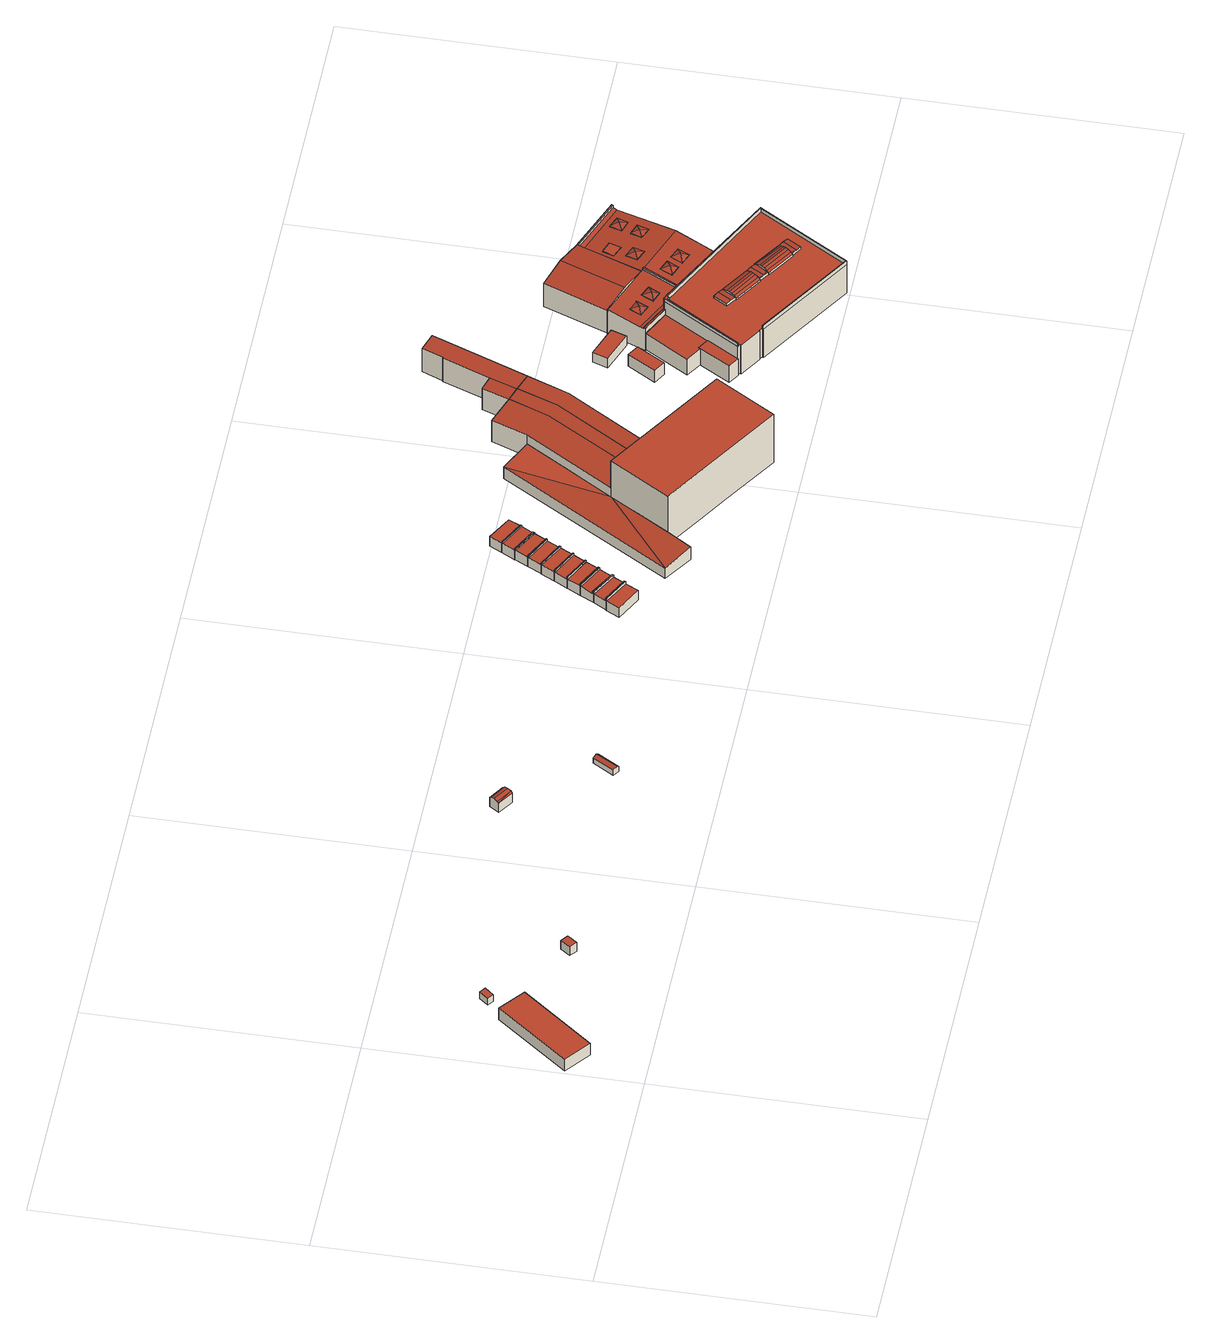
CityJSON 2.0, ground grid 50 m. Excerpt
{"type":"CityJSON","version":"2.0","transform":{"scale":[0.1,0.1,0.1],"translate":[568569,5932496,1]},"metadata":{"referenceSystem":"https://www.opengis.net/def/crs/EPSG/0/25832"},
"CityObjects":{
"building1":{"type":"Building","attributes":{"Grundfläche 2D":"102.957232","Grundhöhe NN":"1.752"},"geometry":[{"type":"Solid","lod":"3","boundaries":[[[[0,1,2,3]],[[4,5,3,2]],[[5,6,0,3]],[[6,7,1,0]],[[7,4,2,1]],[[7,6,5,4]]]],"semantics":{"surfaces":[{"type":"RoofSurface"},{"type":"WallSurface"},{"type":"GroundSurface"}],"values":[[0,1,1,1,1,2]]}}]},
"building2":{"type":"Building","attributes":{"Grundfläche 2D":"2.889291","Grundhöhe NN":"1.932"},"geometry":[{"type":"Solid","lod":"3","boundaries":[[[[8,9,10,11]],[[12,13,11,10]],[[13,14,8,11]],[[14,15,9,8]],[[15,12,10,9]],[[15,14,13,12]]]],"semantics":{"surfaces":[{"type":"RoofSurface"},{"type":"WallSurface"},{"type":"GroundSurface"}],"values":[[0,1,1,1,1,2]]}}]},
"building3":{"type":"Building","attributes":{"Grundfläche 2D":"3.900735","Grundhöhe NN":"2.083"},"geometry":[{"type":"Solid","lod":"3","boundaries":[[[[16,17,18,19]],[[20,21,19,18]],[[21,22,16,19]],[[22,23,17,16]],[[23,20,18,17]],[[23,22,21,20]]]],"semantics":{"surfaces":[{"type":"RoofSurface"},{"type":"WallSurface"},{"type":"GroundSurface"}],"values":[[0,1,1,1,1,2]]}}]},
"building4":{"type":"Building","attributes":{"Grundfläche 2D":"7.756232","Grundhöhe NN":"1.862"},"geometry":[{"type":"Solid","lod":"3","boundaries":[[[[24,25,26]],[[27,28,26,29]],[[24,26,28]],[[30,27,29,31]],[[32,31,33]],[[30,31,32]],[[33,31,29,26,25,34,35]],[[32,33,35,36]],[[24,28,27,30,32,36,37]],[[25,24,37,34]],[[35,34,37,36]]]],"semantics":{"surfaces":[{"type":"RoofSurface"},{"type":"WallSurface"},{"type":"GroundSurface"}],"values":[[0,0,0,0,0,0,1,1,1,1,2]]}}]},
"building5":{"type":"Building","attributes":{"Grundfläche 2D":"6.104514","Grundhöhe NN":"2.051"},"geometry":[{"type":"Solid","lod":"3","boundaries":[[[[38,39,40,41]],[[42,38,43]],[[39,38,42]],[[41,40,44,45]],[[43,38,41,45,46]],[[42,43,46,47]],[[44,40,39,42,47]],[[46,45,44,47]]]],"semantics":{"surfaces":[{"type":"RoofSurface"},{"type":"WallSurface"},{"type":"GroundSurface"}],"values":[[0,0,0,1,1,1,1,2]]}}]},
"building6":{"type":"Building","attributes":{"Grundfläche 2D":"15.446044","Grundhöhe NN":"2.355"},"children":["building6-1"],"geometry":[{"type":"Solid","lod":"3","boundaries":[[[[48,49,50,51,52,53]],[[54,53,52,51,55,56]],[[48,53,54,57]],[[50,49,48,57,58]],[[51,50,58,55]],[[54,56,55,58,57]]]],"semantics":{"surfaces":[{"type":"RoofSurface"},{"type":"WallSurface"},{"type":"GroundSurface"}],"values":[[0,1,1,1,1,2]]}}]},
"building6-1":{"type":"BuildingInstallation","parents":["building6"],"geometry":[{"type":"MultiSurface","lod":"3","boundaries":[[[59,60,61,62]],[[62,61,49,52]],[[59,62,52,53]],[[60,59,53,48]],[[61,60,48,49]]],"semantics":{"surfaces":[{"type":"RoofSurface"},{"type":"WallSurface"}],"values":[0,1,1,1,1]}}]},
"building7":{"type":"Building","attributes":{"Grundfläche 2D":"15.491693","Grundhöhe NN":"2.487"},"children":["building7-1","building7-2"],"geometry":[{"type":"Solid","lod":"3","boundaries":[[[[63,64,65,66,48,53,67,68]],[[53,48,69,70]],[[71,72,63,68,67,53,70,73]],[[64,63,72,74]],[[48,66,65,64,74,69]],[[73,70,69,74,72,71]]]],"semantics":{"surfaces":[{"type":"RoofSurface"},{"type":"WallSurface"},{"type":"GroundSurface"}],"values":[[0,1,1,1,1,2]]}}]},
"building7-1":{"type":"BuildingInstallation","parents":["building7"],"geometry":[{"type":"MultiSurface","lod":"3","boundaries":[[[59,75,76,60]],[[60,76,66,48]],[[59,60,48,53]],[[75,59,53,67]],[[76,75,67,66]]],"semantics":{"surfaces":[{"type":"RoofSurface"},{"type":"WallSurface"}],"values":[0,1,1,1,1]}}]},
"building7-2":{"type":"BuildingInstallation","parents":["building7"],"geometry":[{"type":"MultiSurface","lod":"3","boundaries":[[[77,78,79,80]],[[80,79,65,68]],[[77,80,68,63]],[[78,77,63,64]],[[79,78,64,65]]],"semantics":{"surfaces":[{"type":"RoofSurface"},{"type":"WallSurface"}],"values":[0,1,1,1,1]}}]},
"building8":{"type":"Building","attributes":{"Grundfläche 2D":"15.548347","Grundhöhe NN":"2.561"},"children":["building8-1","building8-2"],"geometry":[{"type":"Solid","lod":"3","boundaries":[[[[81,82,83,64,63,84,85]],[[63,64,86,87]],[[88,85,84,63,87]],[[81,85,88,89]],[[64,83,82,81,89,86]],[[88,87,86,89]]]],"semantics":{"surfaces":[{"type":"RoofSurface"},{"type":"WallSurface"},{"type":"GroundSurface"}],"values":[[0,1,1,1,1,2]]}}]},
"building8-1":{"type":"BuildingInstallation","parents":["building8"],"geometry":[{"type":"MultiSurface","lod":"3","boundaries":[[[77,90,78]],[[77,78,64,63]],[[78,90,83,64]],[[90,77,63,83]]],"semantics":{"surfaces":[{"type":"RoofSurface"},{"type":"WallSurface"}],"values":[0,1,1,1]}}]},
"building8-2":{"type":"BuildingInstallation","parents":["building8"],"geometry":[{"type":"MultiSurface","lod":"3","boundaries":[[[91,92,93,94]],[[92,91,85,81]],[[94,93,82,84]],[[91,94,84,85]],[[93,92,81,82]]],"semantics":{"surfaces":[{"type":"RoofSurface"},{"type":"WallSurface"}],"values":[0,1,1,1,1]}}]},
"building9":{"type":"Building","attributes":{"Grundfläche 2D":"15.436443","Grundhöhe NN":"2.605"},"children":["building9-1","building9-2"],"geometry":[{"type":"Solid","lod":"3","boundaries":[[[[95,81,85,96,97,98,99]],[[97,96,85,88,100]],[[98,97,100,101]],[[89,81,95,99,98,101,102]],[[85,81,89,88]],[[89,102,101,100,88]]]],"semantics":{"surfaces":[{"type":"RoofSurface"},{"type":"WallSurface"},{"type":"GroundSurface"}],"values":[[0,1,1,1,1,2]]}}]},
"building9-1":{"type":"BuildingInstallation","parents":["building9"],"geometry":[{"type":"MultiSurface","lod":"3","boundaries":[[[103,104,105]],[[103,105,97,98]],[[105,104,99,97]],[[104,103,98,99]]],"semantics":{"surfaces":[{"type":"RoofSurface"},{"type":"WallSurface"}],"values":[0,1,1,1]}}]},
"building9-2":{"type":"BuildingInstallation","parents":["building9"],"geometry":[{"type":"MultiSurface","lod":"3","boundaries":[[[91,106,107,92]],[[91,92,81,85]],[[92,107,95,81]],[[106,91,85,96]],[[107,106,96,95]]],"semantics":{"surfaces":[{"type":"RoofSurface"},{"type":"WallSurface"}],"values":[0,1,1,1,1]}}]},
"building10":{"type":"Building","attributes":{"Grundfläche 2D":"15.546103","Grundhöhe NN":"2.634"},"children":["building10-1","building10-2"],"geometry":[{"type":"Solid","lod":"3","boundaries":[[[[108,109,98,97,110,111,112,113,114]],[[112,111,110,97,100,115,116]],[[113,112,116,117]],[[114,113,117,118]],[[119,101,98,109,108,114,118,120]],[[97,98,101,100]],[[115,100,101,119,120,118,117,116]]]],"semantics":{"surfaces":[{"type":"RoofSurface"},{"type":"WallSurface"},{"type":"GroundSurface"}],"values":[[0,1,1,1,1,1,2]]}}]},
"building10-1":{"type":"BuildingInstallation","parents":["building10"],"geometry":[{"type":"MultiSurface","lod":"3","boundaries":[[[121,122,123,124,125]],[[125,124,112,113]],[[121,125,113,114]],[[123,122,108,111]],[[124,123,111,112]],[[122,121,114,108]]],"semantics":{"surfaces":[{"type":"RoofSurface"},{"type":"WallSurface"}],"values":[0,1,1,1,1,1]}}]},
"building10-2":{"type":"BuildingInstallation","parents":["building10"],"geometry":[{"type":"MultiSurface","lod":"3","boundaries":[[[105,126,127,103]],[[103,127,109,98]],[[105,103,98,97]],[[126,105,97,110]],[[127,126,110,109]]],"semantics":{"surfaces":[{"type":"RoofSurface"},{"type":"WallSurface"}],"values":[0,1,1,1,1]}}]},
"building11":{"type":"Building","attributes":{"Grundfläche 2D":"15.545033","Grundhöhe NN":"2.643"},"children":["building11-1","building11-2"],"geometry":[{"type":"Solid","lod":"3","boundaries":[[[[128,114,113,112,129,130,131,132]],[[114,128,132,133,118]],[[113,114,118,117]],[[112,113,117,116]],[[134,131,130,129,112,116,135]],[[133,132,131,134]],[[133,134,135,116,117,118]]]],"semantics":{"surfaces":[{"type":"RoofSurface"},{"type":"WallSurface"},{"type":"GroundSurface"}],"values":[[0,1,1,1,1,1,2]]}}]},
"building11-1":{"type":"BuildingInstallation","parents":["building11"],"geometry":[{"type":"MultiSurface","lod":"3","boundaries":[[[136,137,138,139]],[[132,136,139,131]],[[138,137,128,130]],[[139,138,130,131]],[[137,136,132,128]]],"semantics":{"surfaces":[{"type":"RoofSurface"},{"type":"WallSurface"}],"values":[0,1,1,1,1]}}]},
"building11-2":{"type":"BuildingInstallation","parents":["building11"],"geometry":[{"type":"MultiSurface","lod":"3","boundaries":[[[125,124,140,121]],[[125,121,114,113]],[[124,125,113,112]],[[140,124,112,129]],[[121,140,129,114]]],"semantics":{"surfaces":[{"type":"RoofSurface"},{"type":"WallSurface"}],"values":[0,1,1,1,1]}}]},
"building12":{"type":"Building","attributes":{"Grundfläche 2D":"15.490851","Grundhöhe NN":"2.658"},"children":["building12-1","building12-2"],"geometry":[{"type":"Solid","lod":"3","boundaries":[[[[141,142,143,144,132,131,145,146]],[[132,144,143,142,147,148]],[[131,132,148,149]],[[150,141,146,145,131,149,151]],[[147,142,141,150]],[[151,149,148,147,150]]]],"semantics":{"surfaces":[{"type":"RoofSurface"},{"type":"WallSurface"},{"type":"GroundSurface"}],"values":[[0,1,1,1,1,2]]}}]},
"building12-1":{"type":"BuildingInstallation","parents":["building12"],"geometry":[{"type":"MultiSurface","lod":"3","boundaries":[[[136,139,152,153]],[[139,136,132,131]],[[152,139,131,145]],[[153,152,145,144]],[[136,153,144,132]]],"semantics":{"surfaces":[{"type":"RoofSurface"},{"type":"WallSurface"}],"values":[0,1,1,1,1]}}]},
"building12-2":{"type":"BuildingInstallation","parents":["building12"],"geometry":[{"type":"MultiSurface","lod":"3","boundaries":[[[154,155,156,157]],[[142,154,157,141]],[[156,155,143,146]],[[157,156,146,141]],[[155,154,142,143]]],"semantics":{"surfaces":[{"type":"RoofSurface"},{"type":"WallSurface"}],"values":[0,1,1,1,1]}}]},
"building13":{"type":"Building","attributes":{"Grundfläche 2D":"15.497107","Grundhöhe NN":"2.670"},"children":["building13-1","building13-2"],"geometry":[{"type":"Solid","lod":"3","boundaries":[[[[158,159,160,161,162,163,164,142,141]],[[142,164,163,162,165,166,147]],[[141,142,147,150]],[[167,160,159,158,141,150,168]],[[165,162,161,160,167,169]],[[168,150,147,166,165,169,167]]]],"semantics":{"surfaces":[{"type":"RoofSurface"},{"type":"WallSurface"},{"type":"GroundSurface"}],"values":[[0,1,1,1,1,2]]}}]},
"building13-1":{"type":"BuildingInstallation","parents":["building13"],"geometry":[{"type":"MultiSurface","lod":"3","boundaries":[[[170,171,172,173,174]],[[172,171,163,159]],[[173,172,159,160]],[[162,170,174,173,160,161]],[[171,170,162,163]]],"semantics":{"surfaces":[{"type":"RoofSurface"},{"type":"WallSurface"}],"values":[0,1,1,1,1]}}]},
"building13-2":{"type":"BuildingInstallation","parents":["building13"],"geometry":[{"type":"MultiSurface","lod":"3","boundaries":[[[154,157,175,176]],[[157,154,142,141]],[[175,157,141,158]],[[176,175,158,164]],[[154,176,164,142]]],"semantics":{"surfaces":[{"type":"RoofSurface"},{"type":"WallSurface"}],"values":[0,1,1,1,1]}}]},
"building14":{"type":"Building","attributes":{"Grundfläche 2D":"15.546619","Grundhöhe NN":"2.695"},"children":["building14-1","building14-2"],"geometry":[{"type":"Solid","lod":"3","boundaries":[[[[177,178,179,180,181,162,161,160,182,183]],[[165,162,181,180,179,184,185]],[[167,160,161,162,165,169]],[[186,187,177,183,182,160,167,188]],[[184,179,178,177,187,189]],[[186,188,167,169,165,185,184,189,187]]]],"semantics":{"surfaces":[{"type":"RoofSurface"},{"type":"WallSurface"},{"type":"GroundSurface"}],"values":[[0,1,1,1,1,2]]}}]},
"building14-1":{"type":"BuildingInstallation","parents":["building14"],"geometry":[{"type":"MultiSurface","lod":"3","boundaries":[[[190,191,192,193,194]],[[192,191,180,183]],[[193,192,183,177]],[[179,190,194,193,177,178]],[[191,190,179,180]]],"semantics":{"surfaces":[{"type":"RoofSurface"},{"type":"WallSurface"}],"values":[0,1,1,1,1]}}]},
"building14-2":{"type":"BuildingInstallation","parents":["building14"],"geometry":[{"type":"MultiSurface","lod":"3","boundaries":[[[170,174,173,195,196]],[[160,173,174,170,162,161]],[[195,173,160,182]],[[196,195,182,181]],[[170,196,181,162]]],"semantics":{"surfaces":[{"type":"RoofSurface"},{"type":"WallSurface"}],"values":[0,1,1,1,1]}}]},
"building15":{"type":"Building","attributes":{"Grundfläche 2D":"13.868641","Grundhöhe NN":"2.711"},"children":["building15-1"],"geometry":[{"type":"Solid","lod":"3","boundaries":[[[[178,177,197,198,199,179]],[[179,199,200,184]],[[187,177,178,179,184,189]],[[201,198,197,177,187,202]],[[200,199,198,201]],[[202,187,189,184,200,201]]]],"semantics":{"surfaces":[{"type":"RoofSurface"},{"type":"WallSurface"},{"type":"GroundSurface"}],"values":[[0,1,1,1,1,2]]}}]},
"building15-1":{"type":"BuildingInstallation","parents":["building15"],"geometry":[{"type":"MultiSurface","lod":"3","boundaries":[[[190,194,193,203]],[[177,193,194,190,179,178]],[[203,193,177,197]],[[179,190,203,197]]],"semantics":{"surfaces":[{"type":"RoofSurface"},{"type":"WallSurface"}],"values":[0,1,1,1]}}]},
"building16":{"type":"Building","attributes":{"Grundfläche 2D":"254.486061","Grundhöhe NN":"2.163"},"geometry":[{"type":"Solid","lod":"3","boundaries":[[[[204,205,206]],[[204,206,207]],[[208,204,207,209]],[[210,211,206,205]],[[211,212,207,206]],[[212,213,209,207]],[[208,214,215,210,205,204]],[[213,214,208,209]],[[211,210,215,214,213,212]]]],"semantics":{"surfaces":[{"type":"RoofSurface"},{"type":"WallSurface"},{"type":"GroundSurface"}],"values":[[0,0,0,1,1,1,1,1,2]]}}]},
"building17":{"type":"Building","attributes":{"Grundfläche 2D":"429.804729","Grundhöhe NN":"2.238"},"geometry":[{"type":"MultiSurface","lod":"3","boundaries":[[[216,217,218,219,220,221]],[[222,223,224,225]],[[221,220,210,215]],[[217,216,226,227]],[[218,217,227,228]],[[219,218,228,229]],[[220,219,229,210]],[[225,221,215,214,222]],[[230,231,223,222,214,232]],[[224,223,231,233]],[[234,226,216,221,225,224,233,235]],[[236,235,230,237]],[[238,232,234,239]],[[229,228,227,226,234,232,214,215,210]],[[230,235,233,231]]],"semantics":{"surfaces":[{"type":"RoofSurface"},{"type":"WallSurface"},{"type":"GroundSurface"}],"values":[0,0,1,1,1,1,1,1,1,1,1,1,1,2,2]}}]},
"building18":{"type":"Building","attributes":{"Grundfläche 2D":"93.729513","Grundhöhe NN":"2.631"},"geometry":[{"type":"Solid","lod":"3","boundaries":[[[[218,217,216,240,241,242,243]],[[244,245,246,247]],[[240,216,248,249]],[[245,244,250,251]],[[247,246,252,253]],[[244,247,253,250]],[[254,242,241,240,249,255]],[[242,254,252,246,243]],[[243,246,245,218]],[[216,217,256,248]],[[218,245,251,256,217]],[[255,249,248,256,251,250,253,252,254]]]],"semantics":{"surfaces":[{"type":"RoofSurface"},{"type":"WallSurface"},{"type":"GroundSurface"}],"values":[[0,0,1,1,1,1,1,1,1,1,1,2]]}}]},
"building19":{"type":"Building","attributes":{"Grundfläche 2D":"157.246259","Grundhöhe NN":"2.305"},"geometry":[{"type":"MultiSurface","lod":"3","boundaries":[[[243,242,241,240,257,258,259]],[[259,260,261,262,263,247,246]],[[259,258,264,265]],[[246,243,259]],[[243,246,266,267,242]],[[268,240,241,242,267,269]],[[268,270,271,257,240]],[[264,258,257,271,272]],[[262,261,273,274]],[[263,262,274,275]],[[266,246,247,263,275,276]],[[260,259,265,277]],[[261,260,277,273]],[[278,279,272,280]],[[279,278,239,270]],[[268,269,267,266,276,275,274,273,277,265,264,272,279,270]]],"semantics":{"surfaces":[{"type":"RoofSurface"},{"type":"WallSurface"},{"type":"GroundSurface"}],"values":[0,0,1,1,1,1,1,1,1,1,1,1,1,1,1,2]}}]},
"building20":{"type":"Building","attributes":{"Grundfläche 2D":"15.126887","Grundhöhe NN":"2.593"},"geometry":[{"type":"Solid","lod":"3","boundaries":[[[[281,282,283,284]],[[285,286,284,283]],[[286,287,281,284]],[[287,288,282,281]],[[288,285,283,282]],[[288,287,286,285]]]],"semantics":{"surfaces":[{"type":"RoofSurface"},{"type":"WallSurface"},{"type":"GroundSurface"}],"values":[[0,1,1,1,1,2]]}}]},
"building21":{"type":"Building","attributes":{"Grundfläche 2D":"19.228620","Grundhöhe NN":"2.867"},"geometry":[{"type":"Solid","lod":"3","boundaries":[[[[289,290,291,292]],[[293,294,292,291]],[[294,295,289,292]],[[295,296,290,289]],[[296,293,291,290]],[[296,295,294,293]]]],"semantics":{"surfaces":[{"type":"RoofSurface"},{"type":"WallSurface"},{"type":"GroundSurface"}],"values":[[0,1,1,1,1,2]]}}]},
"building22":{"type":"Building","attributes":{"Grundfläche 2D":"598.448614","Grundhöhe NN":"1.968"},"children":["building22-1","building22-2","building22-3"],"geometry":[{"type":"MultiSurface","lod":"3","boundaries":[[[297,298,299]],[[300,298,297]],[[297,299,301]],[[302,301,299,303,304]],[[305,302,304,306]],[[307,305,306,308]],[[309,307,308,310]],[[311,312,309,310,313,314]],[[315,316,317]],[[315,317,318]],[[319,320,318,317,321,322]],[[323,319,322,324]],[[325,323,324,326]],[[327,325,326,328]],[[329,330,327,328,331,332]],[[333,334,335,336,337,338,339,340,341,342,343,344,345,346,347,348,349,350,351]],[[352,353,354,355,356,357,358,359,360,361,362,363,364],[365,366,367,368,369,370,371,372],[373,374,375,376,377,378,379,380]],[[381,382,383,384,385,386]],[[387,388,389,390,391]],[[374,299,298,375]],[[308,306,304,303,299,392,393,394,395,313,310]],[[373,380,314,313]],[[311,314,380,379]],[[378,312,311,379]],[[396,397,297,301,302,305,307,309,312,398,399]],[[300,297,377,376]],[[298,300,376,375]],[[372,371,317,316]],[[331,328,326,324,322,321,317,400,401]],[[370,369,332,331]],[[329,332,369,368]],[[368,367,330,329]],[[319,323,325,327,330,402,403,404,405,318,320]],[[366,365,315,318]],[[316,315,365,372]],[[406,353,343,342]],[[353,352,344,343]],[[352,364,345,344]],[[363,346,345,364]],[[363,362,347,346]],[[348,347,362,361]],[[361,360,349,348]],[[360,407,408,351,350,349]],[[408,409,410,334,333,351]],[[410,411,412,336,335,334]],[[412,413,414,415,416,340,339,338,337,336]],[[416,417,406,342,341,340]],[[354,353,406,387,418,419,420]],[[355,354,420,421]],[[356,355,421,422]],[[359,358,423,424]],[[423,358,357,356,422,425]],[[426,427,408,407,360,359,424,428]],[[429,410,409,408,427,430]],[[431,412,411,410,429,432]],[[433,434,435,416,415,414,413,412,431,436]],[[437,382,381,388,387,406,417,416,435,438]],[[383,382,437,439]],[[384,383,439,440]],[[385,384,440,441]],[[388,381,386,389]],[[442,390,389,386,385,441]],[[391,390,442,443]],[[418,387,391,443]],[[435,434,433,436,431,432,429,430,427,426,428,424,423,425,422,421,420,419,418,443,442,441,440,439,437,438]]],"semantics":{"surfaces":[{"type":"RoofSurface"},{"type":"WallSurface"},{"type":"GroundSurface"}],"values":[0,0,0,0,0,0,0,0,0,0,0,0,0,0,0,0,0,0,0,1,1,1,1,1,1,1,1,1,1,1,1,1,1,1,1,1,1,1,1,1,1,1,1,1,1,1,1,1,1,1,1,1,1,1,1,1,1,1,1,1,1,1,1,1,2]}}]},
"building22-1":{"type":"BuildingInstallation","parents":["building22"],"geometry":[{"type":"MultiSurface","lod":"3","boundaries":[[[395,444,313]],[[394,393,392,299,445,444,395]],[[403,402,444,445,318,405,404]],[[330,444,402]],[[299,374,366,318,445]],[[330,367,373,313,444]]],"semantics":{"surfaces":[{"type":"RoofSurface"},{"type":"WallSurface"}],"values":[0,0,0,0,1,1]}}]},
"building22-2":{"type":"BuildingInstallation","parents":["building22"],"geometry":[{"type":"MultiSurface","lod":"3","boundaries":[[[446,447,448,449]],[[399,398,449,448,297,397,396]],[[312,449,398]],[[450,451,447,446]],[[447,451,377,297,448]],[[312,378,450,446,449]]],"semantics":{"surfaces":[{"type":"RoofSurface"},{"type":"WallSurface"}],"values":[0,0,0,1,1,1]}}]},
"building22-3":{"type":"BuildingInstallation","parents":["building22"],"geometry":[{"type":"MultiSurface","lod":"3","boundaries":[[[401,400,317,452,453,331]],[[452,454,455,453]],[[317,371,456,454,452]],[[456,457,455,454]],[[455,457,370,331,453]]],"semantics":{"surfaces":[{"type":"RoofSurface"},{"type":"WallSurface"}],"values":[0,0,1,1,1]}}]},
"building23":{"type":"Building","attributes":{"Grundfläche 2D":"148.155930","Grundhöhe NN":"1.989"},"geometry":[{"type":"Solid","lod":"3","boundaries":[[[[458,459,460,461]],[[462,463,459,458,464,465,466]],[[461,460,467,468]],[[464,458,461,468,469]],[[470,471,462,466,465,464,469,472]],[[460,459,463,462,471,467]],[[467,471,470,472,469,468]]]],"semantics":{"surfaces":[{"type":"RoofSurface"},{"type":"WallSurface"},{"type":"GroundSurface"}],"values":[[0,0,1,1,1,1,2]]}}]},
"building24":{"type":"Building","attributes":{"Grundfläche 2D":"332.854842","Grundhöhe NN":"1.850"},"children":["building24-1","building24-2","building24-3","building24-4","building24-5","building24-6","building24-7","building24-8","building24-9","building24-10","building24-11"],"geometry":[{"type":"Solid","lod":"3","boundaries":[[[[473,474,475,476,477,478,479,480]],[[473,481,482,474]],[[483,484,485,482,481,486,487,488]],[[489,484,483,488,490,491,492,493,494,495,496,497]],[[478,477,498,499]],[[479,478,499,500]],[[480,479,500,501]],[[502,481,473,480,501,503]],[[487,486,481,502,504]],[[491,490,488,487,504,505]],[[492,491,505,506]],[[507,494,493,492,506,508]],[[509,489,497,496,495,494,507,510]],[[484,489,509,511]],[[485,484,511,512]],[[476,475,474,482,485,512,513]],[[477,476,513,498]],[[501,500,499,498,513,512,511,509,510,507,508,506,505,504,502,503]]]],"semantics":{"surfaces":[{"type":"RoofSurface"},{"type":"WallSurface"},{"type":"GroundSurface"}],"values":[[0,0,0,0,1,1,1,1,1,1,1,1,1,1,1,1,1,2]]}}]},
"building24-1":{"type":"BuildingInstallation","parents":["building24"],"geometry":[{"type":"MultiSurface","lod":"3","boundaries":[[[514,515,516]],[[516,515,517]],[[518,515,514]],[[519,517,515,518]],[[520,521,514,516]],[[518,514,521,522]],[[523,517,519,518,522,524]],[[523,520,516,517]]],"semantics":{"surfaces":[{"type":"RoofSurface"},{"type":"WallSurface"}],"values":[0,0,0,0,1,1,1,1]}}]},
"building24-2":{"type":"BuildingInstallation","parents":["building24"],"geometry":[{"type":"MultiSurface","lod":"3","boundaries":[[[525,526,527]],[[527,526,528]],[[529,526,525]],[[528,526,529]],[[530,531,525,527]],[[531,532,529,525]],[[533,528,529,532,534]],[[535,530,527,528,533]]],"semantics":{"surfaces":[{"type":"RoofSurface"},{"type":"WallSurface"}],"values":[0,0,0,0,1,1,1,1]}}]},
"building24-3":{"type":"BuildingInstallation","parents":["building24"],"geometry":[{"type":"MultiSurface","lod":"3","boundaries":[[[536,537,538,539]],[[540,541,537,536,542]],[[539,538,497,489]],[[536,539,489,484,543,542]],[[543,544,540,542]],[[541,540,544,545,483,497,538,537]]],"semantics":{"surfaces":[{"type":"RoofSurface"},{"type":"WallSurface"}],"values":[0,0,1,1,1,1]}}]},
"building24-4":{"type":"BuildingInstallation","parents":["building24"],"geometry":[{"type":"MultiSurface","lod":"3","boundaries":[[[546,547,548,549,550,551]],[[550,549,478,479]],[[551,550,479,480]],[[546,551,480,475]],[[547,546,475,476]],[[548,547,476,477]],[[549,548,477,478]]],"semantics":{"surfaces":[{"type":"RoofSurface"},{"type":"WallSurface"}],"values":[0,1,1,1,1,1,1]}}]},
"building24-5":{"type":"BuildingInstallation","parents":["building24"],"geometry":[{"type":"MultiSurface","lod":"3","boundaries":[[[552,553,554]],[[552,555,553]],[[552,554,556]],[[552,556,555]],[[554,553,557,558]],[[556,554,558,559]],[[555,556,559,560]],[[553,555,560,557]]],"semantics":{"surfaces":[{"type":"RoofSurface"},{"type":"WallSurface"}],"values":[0,0,0,0,1,1,1,1]}}]},
"building24-6":{"type":"BuildingInstallation","parents":["building24"],"geometry":[{"type":"MultiSurface","lod":"3","boundaries":[[[561,562,563]],[[564,563,562,565]],[[566,562,561]],[[565,562,566]],[[567,561,563,568,569]],[[567,570,566,561]],[[570,571,565,566]],[[571,572,568,563,564,565]]],"semantics":{"surfaces":[{"type":"RoofSurface"},{"type":"WallSurface"}],"values":[0,0,0,0,1,1,1,1]}}]},
"building24-7":{"type":"BuildingInstallation","parents":["building24"],"geometry":[{"type":"MultiSurface","lod":"3","boundaries":[[[573,574,575]],[[573,576,574]],[[573,575,577]],[[573,577,576]],[[575,574,578,579]],[[577,575,579,580]],[[576,577,580,581]],[[574,576,581,578]]],"semantics":{"surfaces":[{"type":"RoofSurface"},{"type":"WallSurface"}],"values":[0,0,0,0,1,1,1,1]}}]},
"building24-8":{"type":"BuildingInstallation","parents":["building24"],"geometry":[{"type":"MultiSurface","lod":"3","boundaries":[[[582,583,584]],[[584,583,585]],[[586,583,582]],[[585,583,586]],[[584,585,587]],[[588,585,586]],[[589,582,584,590]],[[589,588,586,582]]],"semantics":{"surfaces":[{"type":"RoofSurface"},{"type":"WallSurface"}],"values":[0,0,0,0,1,1,1,1]}}]},
"building24-9":{"type":"BuildingInstallation","parents":["building24"],"geometry":[{"type":"MultiSurface","lod":"3","boundaries":[[[591,592,593]],[[591,594,592]],[[591,593,595]],[[591,595,594]],[[596,597,593,592]],[[595,593,597,598]],[[594,595,598,599]],[[599,596,592,594]]],"semantics":{"surfaces":[{"type":"RoofSurface"},{"type":"WallSurface"}],"values":[0,0,0,0,1,1,1,1]}}]},
"building24-10":{"type":"BuildingInstallation","parents":["building24"],"geometry":[{"type":"MultiSurface","lod":"3","boundaries":[[[600,601,602,603]],[[603,602,604,605]],[[600,603,605,606]],[[601,600,606,607]],[[602,601,607,604]]],"semantics":{"surfaces":[{"type":"RoofSurface"},{"type":"WallSurface"}],"values":[0,1,1,1,1]}}]},
"building24-11":{"type":"BuildingInstallation","parents":["building24"],"geometry":[{"type":"MultiSurface","lod":"3","boundaries":[[[608,609,610,611,612]],[[610,609,494,490]],[[611,610,490,491]],[[612,611,491,492]],[[494,609,608,612,492,493]]],"semantics":{"surfaces":[{"type":"RoofSurface"},{"type":"WallSurface"}],"values":[0,1,1,1,1]}}]}
},
"vertices":[
[55,106,36],[161,241,36],[114,278,36],[8,142,36],[114,278,8],[8,142,8],[55,106,8],[161,241,8],
[156,295,25],[170,312,25],[159,320,25],[146,303,25],[159,320,9],[146,303,9],[156,295,9],[170,312,9],
[303,175,32],[318,193,31],[304,203,31],[290,185,32],[304,203,11],[290,185,11],[303,175,11],[318,193,11],
[622,370,30],[651,351,30],[654,354,33],[628,379,35],[624,373,33],[657,360,35],[631,384,34],[661,366,34],[634,388,30],[663,370,30],[651,351,9],[663,370,9],[634,388,9],[622,370,9],
[753,185,27],[777,226,27],[770,230,24],[746,190,24],[781,223,24],[757,183,24],[770,230,11],[746,190,11],[757,183,11],[781,223,11],
[1146,275,37],[1146,274,37],[1133,250,37],[1181,225,37],[1194,249,37],[1194,250,37],[1194,250,14],[1181,225,14],[1194,249,14],[1146,275,14],[1133,250,14],
[1194,250,42],[1146,275,42],[1146,274,42],[1194,249,42],
[1208,276,37],[1160,300,37],[1159,299,37],[1147,277,37],[1195,252,37],[1207,273,37],[1146,275,15],[1194,250,15],[1207,273,15],[1208,276,15],[1195,252,15],[1160,300,15],
[1195,252,42],[1147,277,42],
[1208,276,42],[1160,300,42],[1159,299,42],[1207,273,42],
[1173,326,38],[1172,324,38],[1160,302,37],[1220,300,38],[1221,301,38],[1160,300,16],[1208,276,16],[1221,301,16],[1173,326,16],
[1160,302,42],
[1221,301,42],[1173,326,42],[1172,324,42],[1220,300,42],
[1174,327,38],[1222,303,38],[1234,326,38],[1186,351,38],[1186,350,38],[1234,326,16],[1186,351,16],[1186,350,16],
[1186,351,42],[1186,350,42],[1234,326,42],
[1222,303,42],[1174,327,42],
[1199,375,38],[1187,352,38],[1235,328,38],[1247,351,38],[1248,352,38],[1247,352,38],[1200,377,38],[1235,328,16],[1248,352,16],[1247,352,16],[1200,377,16],[1187,352,16],[1199,375,16],
[1200,377,42],[1199,375,42],[1247,351,42],[1248,352,42],[1247,352,42],
[1235,328,42],[1187,352,42],
[1212,401,39],[1248,353,38],[1260,376,39],[1261,378,39],[1213,402,39],[1213,402,16],[1261,378,16],[1260,376,16],
[1213,402,42],[1212,401,42],[1260,376,42],[1261,378,42],
[1248,353,42],
[1274,403,39],[1226,428,39],[1225,426,39],[1213,403,39],[1261,379,39],[1273,402,39],[1226,428,17],[1213,402,17],[1261,378,17],[1274,403,17],[1261,379,17],
[1261,379,42],[1213,403,42],
[1226,428,42],[1225,426,42],[1273,402,42],[1274,403,42],
[1275,404,39],[1287,427,39],[1287,428,39],[1287,429,39],[1239,453,39],[1239,452,39],[1227,429,39],[1239,453,17],[1239,452,17],[1287,428,17],[1287,427,17],[1287,429,17],
[1239,453,42],[1239,452,42],[1287,427,42],[1287,428,42],[1287,429,42],
[1275,404,42],[1227,429,42],
[1301,454,40],[1300,454,40],[1253,479,40],[1252,477,40],[1240,454,39],[1288,430,39],[1300,452,40],[1253,479,17],[1240,454,17],[1300,452,17],[1301,454,17],[1288,430,17],[1300,454,17],
[1253,479,42],[1252,477,42],[1300,452,42],[1301,454,42],[1300,454,42],
[1288,430,42],[1240,454,42],
[1301,455,40],[1312,477,40],[1265,502,40],[1265,502,17],[1312,477,17],[1301,455,17],
[1301,455,42],
[1398,313,42],[1502,479,42],[1440,509,40],[1244,189,37],[1329,200,42],[1299,154,42],[1502,479,12],[1440,509,12],[1244,189,12],[1299,154,12],[1329,200,12],[1398,313,12],
[1448,282,68],[1551,450,68],[1580,525,68],[1527,546,63],[1502,479,63],[1398,313,63],[1329,200,128],[1563,55,128],[1633,168,128],[1398,313,128],[1448,282,12],[1551,450,12],[1580,525,12],[1527,546,12],[1460,119,12],[1563,55,12],[1402,155,12],[1633,168,12],[1472,267,12],[1530,231,12],[1530,231,61],[1460,119,61],[1402,155,61],[1472,267,61],
[1471,268,70],[1545,386,70],[1578,440,70],[1606,515,70],[1599,576,67],[1580,525,67],[1606,515,69],[1625,567,69],[1448,282,16],[1471,268,16],[1599,576,16],[1580,525,16],[1606,515,16],[1625,567,16],[1578,440,16],[1545,386,16],[1551,450,16],
[1499,250,72],[1608,425,72],[1638,503,72],[1708,684,72],[1676,696,69],[1660,656,69],[1659,656,69],[1608,425,13],[1638,503,13],[1606,515,13],[1578,440,13],[1471,268,13],[1545,386,13],[1472,267,13],[1499,250,13],[1509,266,13],[1676,696,13],[1660,656,13],[1659,656,13],[1625,567,13],[1708,684,13],[1482,283,61],[1482,283,13],[1509,266,61],
[1741,280,44],[1772,333,44],[1751,346,44],[1719,293,44],[1751,346,16],[1719,293,16],[1741,280,16],[1772,333,16],
[1797,357,42],[1807,386,42],[1747,408,42],[1736,379,42],[1747,408,19],[1736,379,19],[1797,357,19],[1807,386,19],
[2024,129,84],[1972,163,83],[1971,161,84],[2025,130,83],[2022,125,86],[2019,120,88],[1969,158,86],[1966,153,88],[2016,116,89],[1963,149,89],[2013,111,88],[1960,144,88],[2010,106,86],[1957,139,86],[2007,102,83],[2008,103,84],[1955,135,84],[1954,135,83],[1953,174,83],[1900,207,83],[1899,206,84],[1952,173,84],[1947,165,88],[1950,170,86],[1897,203,86],[1894,198,88],[1944,161,89],[1891,193,89],[1941,156,88],[1888,188,88],[1938,150,86],[1885,183,86],[1935,146,83],[1936,147,84],[1883,180,84],[1882,179,83],[1820,119,87],[2004,6,87],[2108,176,87],[2109,177,87],[1863,299,87],[1862,299,87],[1858,301,87],[1857,302,87],[1856,300,87],[1768,156,87],[1769,155,87],[1855,295,87],[1859,293,87],[1861,296,87],[2106,176,87],[2003,8,87],[1819,122,87],[1819,121,87],[1819,120,87],[1855,295,79],[1769,155,79],[1774,152,79],[1772,150,79],[1813,125,79],[1814,125,79],[1814,126,79],[1820,122,79],[1819,122,79],[2003,8,79],[2106,176,79],[1861,296,79],[1859,293,79],[1953,174,79],[1952,173,79],[1936,147,79],[1935,146,79],[1882,179,79],[1883,180,79],[1899,206,79],[1900,207,79],[1955,135,79],[1971,161,79],[1972,163,79],[2025,130,79],[2024,129,79],[2008,103,79],[2007,102,79],[1954,135,79],[1804,215,48],[1855,299,48],[1803,324,48],[1753,242,48],[1782,224,48],[1784,227,48],[1768,156,50],[1804,215,50],[1784,227,50],[1747,167,50],[1767,155,50],[1969,158,84],[1966,153,84],[1963,149,84],[1957,139,84],[2019,120,84],[2022,125,84],[2010,106,84],[2016,116,84],[1894,198,84],[1891,193,84],[1938,150,84],[1944,161,84],[1947,165,84],[1950,170,84],[1768,156,79],[1819,121,79],[1819,120,79],[1820,119,79],[2004,6,79],[2108,176,79],[2109,177,79],[1863,299,79],[1862,299,79],[1858,301,79],[1857,302,79],[1856,300,79],[1768,156,10],[1769,155,10],[1774,152,10],[1772,150,10],[1813,125,10],[1814,126,10],[1820,122,10],[1814,125,10],[1819,121,10],[1819,120,10],[1819,122,10],[2004,6,10],[1820,119,10],[2109,177,10],[2108,176,10],[1862,299,10],[1858,301,10],[1857,302,10],[1863,299,10],[1855,299,10],[1856,300,10],[1803,324,10],[1753,242,10],[1782,224,10],[1747,167,10],[1767,155,10],
[1945,141,86],[1961,168,86],
[2027,91,84],[2043,117,84],[2033,123,86],[2017,97,86],[2027,91,79],[2043,117,79],
[1889,212,86],[1873,186,86],[1880,218,84],[1864,192,84],[1880,218,79],[1864,192,79],
[1884,376,74],[1930,498,74],[1877,518,65],[1831,397,65],[1983,477,65],[1981,478,66],[1938,356,65],[1979,468,65],[1982,476,65],[1877,518,10],[1831,397,10],[1938,356,10],[1982,476,10],[1983,477,10],[1979,468,10],
[1979,468,57],[2089,427,57],[2092,434,59],[2093,437,60],[1982,479,60],[1981,478,60],[1983,477,60],[1982,476,59],[1938,356,67],[2046,315,67],[1914,286,56],[1917,285,56],[2018,243,56],[1884,376,67],[1831,397,67],[1807,336,58],[1913,274,58],[1804,328,59],[1803,324,60],[1855,299,60],[1856,300,59],[1857,302,59],[1858,301,59],[1862,299,59],[1910,275,58],[1982,479,8],[1981,478,8],[1983,477,8],[1982,476,8],[1938,356,8],[1979,468,8],[1831,397,8],[1803,324,8],[1855,299,8],[1857,302,8],[1856,300,8],[1913,274,8],[1858,301,8],[1917,285,8],[2018,243,8],[2093,437,8],
[1942,303,61],[1956,309,70],[1950,325,64],[1972,317,64],[1964,295,61],[1964,296,61],[1950,325,63],[1942,303,60],[1964,295,60],[1972,317,63],[1964,296,60],
[1873,324,60],[1887,329,68],[1881,346,63],[1903,337,63],[1895,316,60],[1881,346,62],[1873,324,59],[1895,316,59],[1903,337,62],[1901,330,61],[1898,339,62],
[1917,285,60],[1914,286,60],[1910,275,59],[1913,274,59],[1940,354,71],[1915,289,61],[1943,353,71],[1943,353,67],[1940,354,67],[1915,289,56],
[2092,434,64],[2093,437,64],[1982,479,64],[1981,478,64],[1983,477,64],[1982,476,64],
[1979,375,70],[1994,381,65],[1972,390,65],[1986,359,66],[1964,368,66],[1994,381,63],[1972,390,63],[1964,368,65],[1986,359,65],
[1975,291,61],[1989,296,70],[1983,313,64],[2002,305,64],[2005,304,64],[1997,282,61],[1975,291,60],[1983,313,63],[1978,299,61],[1997,282,60],[2005,304,63],[2002,305,63],
[2051,417,65],[2066,422,60],[2044,431,60],[2058,401,61],[2035,409,61],[2066,422,58],[2044,431,58],[2035,409,60],[2058,401,60],
[1835,339,60],[1849,344,68],[1843,360,63],[1865,352,63],[1857,330,60],[1849,358,63],[1857,330,59],[1835,339,59],[1840,353,62],
[2037,378,68],[2052,384,63],[2030,392,63],[2044,362,64],[2022,371,64],[2052,384,61],[2030,392,61],[2022,371,63],[2044,362,63],
[1969,411,63],[1992,402,63],[2000,424,62],[1978,432,62],[2000,424,60],[1978,432,60],[1969,411,62],[1992,402,62],
[1856,300,61],[1857,302,61],[1804,328,61],[1803,324,61],[1855,299,61]
]}
